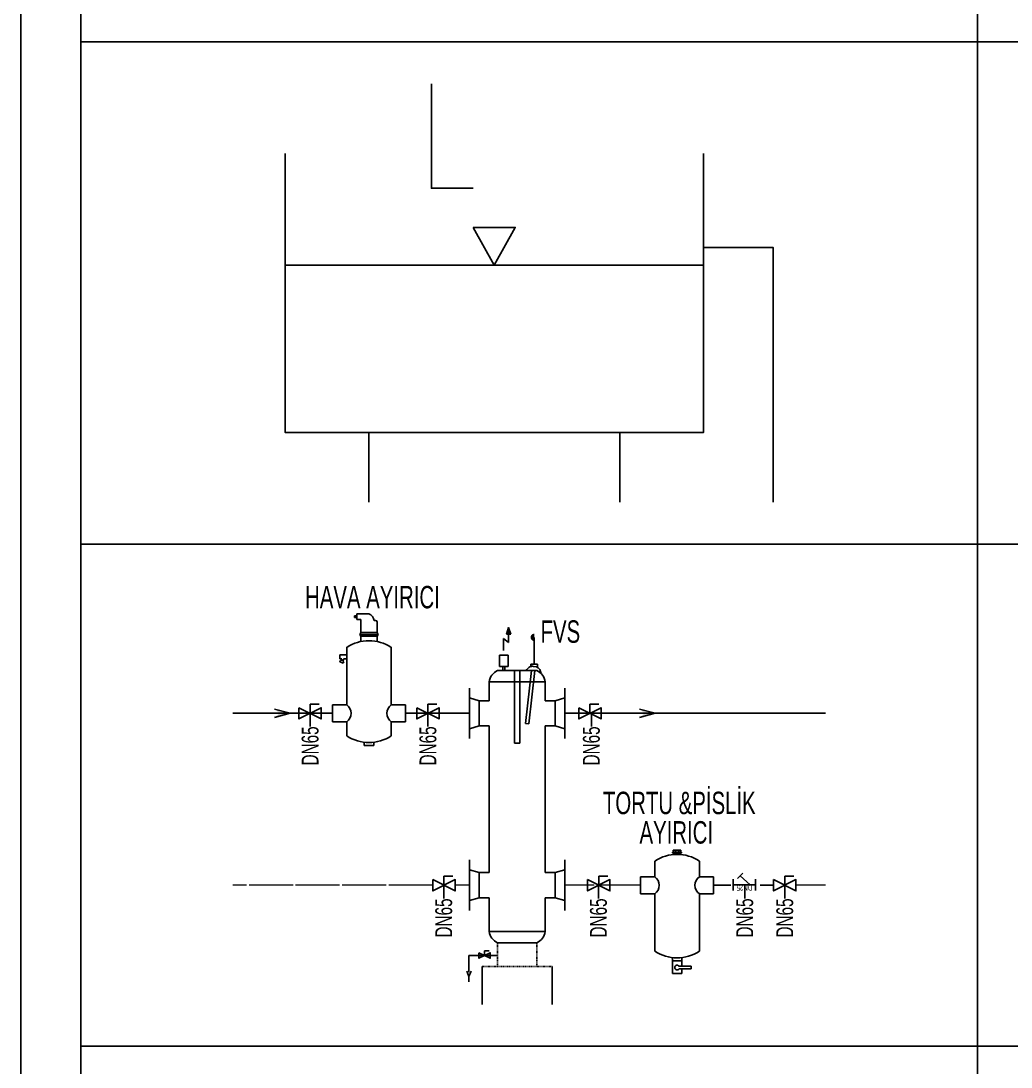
# Model space of a CAD drawing. Header units: centimetres. Extents: x 0 to 3740, y -4063 to 107.
# Drawn here: x 760 to 925.6, y -2355.5 to -2180.5 of the extents above; entities that cross this region are included whole.
import ezdxf
from ezdxf.enums import TextEntityAlignment as Align

# ---------------------------------------------------------------- set-up
doc = ezdxf.new("R2010")
doc.units = ezdxf.units.CM
doc.linetypes.add('HIDDEN', pattern=[0.375, 0.25, -0.125])
doc.linetypes.add('ISITMA DONUS HATTI', pattern=[1.66, 1.57, -0.02, -0.07])
for name, color, linetype in [('MTY-ISITMA-CAP', 41, 'Continuous'), ('MTY-ISITMA-GIDIS-BORU', 10, 'Continuous'), ('MTY-VANA', 1, 'Continuous'), ('ROTAS-ISITMA-SEMBOL', 1, 'Continuous'), ('ROTAS-LEJANT-CERCEVE', 7, 'Continuous')]:
    doc.layers.add(name, color=color, linetype=linetype)
doc.layers.add('MTY-ISITMA-DONUS-BORU', color=30, linetype='ISITMA DONUS HATTI', lineweight=0)
doc.styles.add('CAP', font='wturkce.SHX', dxfattribs={"width": 0.65})
doc.styles.add('MTYCAPLT', font='arial.ttf')
doc.styles.add('ROTAS', font='arial.ttf')

# ---------------------------------------------------------------- blocks, each defined once
blk = doc.blocks.new('ROTAS-GENLESME-ACIK')
for p, q in [((-30, 4), (30, 4)), ((-18, -20), (-18, -30)), ((18, -20), (18, -30))]:
    blk.add_line(p, q)
for points in [[(-9, 30), (-9, 15), (-3, 15)], [(-30, 20), (-30, -20), (30, -20), (30, 20)], [(30, 6.5), (40, 6.5), (40, -30)]]:
    blk.add_lwpolyline(points)
blk.add_lwpolyline([(-3, 9.4), (3, 9.4), (0, 4)], close=True)
at = {"style": 'ROTAS'}
blk.add_attdef('NO', text='', height=6, dxfattribs=at).set_placement((0, 32.5), align=Align.BOTTOM_CENTER)
blk = doc.blocks.new('MTY-KURESEL VANA6')
at = {"layer": 'MTY-VANA'}
for p, q in [((0, 0), (0, 8)), ((0, 8), (8, 8))]:
    blk.add_line(p, q, dxfattribs=at)
blk.add_lwpolyline([(-10, 5), (-10, -5), (10, 5), (10, -5), (-10, 5)], dxfattribs=at)
blk = doc.blocks.new('MTY-DENGE KABI ŞEMADA')
at = {"layer": 'MTY-VANA', "color": 252, "linetype": 'Continuous'}
for p, q in [((137.4, 207), (107.4, 207)), ((107.4, 167), (107.4, 207)), ((137.4, 167), (137.4, 207)), ((137.4, 167), (107.4, 167)), ((118.9, 167), (118.9, 152)), ((126, 167), (126, 152)), ((160, 152), (160, -106.7)), ((180, 152), (180, -106.7)), ((221, 152), (200, -36.4)), ((233.1, 152), (211.9, -37.7)), ((219.1, 175.3), (242.4, 175.3)), ((219.1, 167.1), (219.1, 175.3)), ((226.5, 167.4), (238.9, 166)), ((242.4, 164.1), (242.4, 175.3)), ((70, 112), (270, 112)), ((35, 45), (35, -45)), ((305, 45), (305, -45)), ((200, -36.4), (211.9, -37.7)), ((160, -106.7), (180, -106.7)), ((35, -568), (35, -658)), ((305, -568), (305, -658)), ((70, -778), (270, -778)), ((100, -863.5), (-2, -863.5))]:
    blk.add_line(p, q, dxfattribs=at)
at = {"layer": 'MTY-VANA', "color": 6, "linetype": 'Continuous'}
for p, q in [((100, 152), (240, 152)), ((70, 112), (70, 45)), ((270, 112), (270, 45)), ((0, 90), (0, -90)), ((340, 90), (340, -90)), ((35, 45), (0, 55)), ((35, 45), (70, 45)), ((305, 45), (270, 45)), ((305, 45), (340, 55)), ((35, -45), (0, -55)), ((35, -45), (70, -45)), ((70, -45), (70, -568)), ((270, -45), (270, -568)), ((305, -45), (270, -45)), ((305, -45), (340, -55)), ((0, -523), (0, -703)), ((35, -568), (0, -558)), ((305, -568), (340, -558)), ((340, -523), (340, -703)), ((35, -568), (70, -568)), ((305, -568), (270, -568)), ((35, -658), (0, -668)), ((35, -658), (70, -658)), ((70, -658), (70, -778)), ((305, -658), (270, -658)), ((270, -658), (270, -778)), ((305, -658), (340, -668)), ((100, -818), (240, -818))]:
    blk.add_line(p, q, dxfattribs=at)
at = {"layer": 'MTY-VANA', "color": 6, "linetype": 'HIDDEN', "ltscale": 0.2}
for p, q in [((100, -818), (100, -903)), ((240, -818), (240, -903)), ((45, -903), (295, -903))]:
    blk.add_line(p, q, dxfattribs=at)
at = {"layer": 'MTY-VANA', "color": 252, "linetype": 'ByBlock'}
for p, q in [((-2, -863.5), (-2, -923)), ((-1.9, -939), (-9.7, -919.6)), ((6.3, -919.8), (-1.9, -939)), ((-1.9, -939), (-1.9, -957))]:
    blk.add_line(p, q, dxfattribs=at)
at = {"layer": 'MTY-VANA', "color": 6, "linetype": 'Continuous'}
for centre, start, end in [((119.5, 106.2), 112.9945, 173.2657), ((220.5, 106.2), 6.7343, 67.0055), ((119.5, -772.2), 186.7343, 247.0055), ((220.5, -772.2), 292.9945, 353.2657)]:
    blk.add_arc(centre, 49.8, start, end, dxfattribs=at)
at = {"layer": 'MTY-VANA', "color": 252, "linetype": 'Continuous'}
for centre, radius, start, end in [((227.6, 140.9), 27.5, 117.2059, 156.154), ((224.1, 147.6), 20, 83.2202, 117.2059), ((227.6, 140.9), 27.5, 2.4261, 65.629)]:
    blk.add_arc(centre, radius, start, end, dxfattribs=at)
at = {"layer": 'MTY-VANA', "xscale": 2, "yscale": 2, "zscale": 2}
blk.add_blockref('MTY-KURESEL VANA6', (53.8, -863.5), dxfattribs=at)
blk = doc.blocks.new('MTY-HAVA AYIRICI')
at = {"layer": 'MTY-VANA', "color": 2, "linetype": 'Continuous'}
for p, q in [((134.6, 348), (139.8, 348)), ((134.6, 341.3), (134.6, 348)), ((134.6, 341.3), (139.8, 341.3)), ((139.8, 348), (143, 351.2)), ((139.8, 341.3), (143, 338.1)), ((143, 355), (186.6, 355)), ((143, 334.4), (143, 355)), ((157.8, 334.4), (143, 334.4)), ((157.8, 334.4), (157.8, 287.5)), ((205.2, 330.7), (210.3, 330.7)), ((215.5, 325.5), (215.5, 287.5)), ((157.8, 287.5), (154.1, 281.5)), ((219.1, 281.5), (154.1, 281.5)), ((157.8, 275.5), (154.1, 281.5)), ((215.5, 287.5), (157.8, 287.5)), ((215.5, 275.5), (157.8, 275.5)), ((157.8, 275.5), (157.8, 256.1)), ((215.5, 287.5), (219.1, 281.5)), ((215.5, 275.5), (219.1, 281.5)), ((215.5, 275.5), (215.5, 256.1)), ((107.1, 235.2), (107.1, 30.1)), ((266.1, 235.2), (266.1, 30.1)), ((107.1, 208.8), (82.1, 208.8)), ((82.1, 208.8), (82.1, 193.9)), ((90.4, 193.9), (82.1, 193.9)), ((82.5, 183.7), (84.3, 188.5)), ((84.3, 188.5), (87.9, 187.2)), ((87.9, 187.2), (90.4, 193.9)), ((93.3, 185.1), (96.7, 193.9)), ((107.1, 193.9), (96.7, 193.9)), ((95, 178.9), (82.5, 183.7)), ((93.3, 185.1), (96.9, 183.8)), ((95, 178.9), (96.9, 183.8)), ((107.1, 30.1), (56.6, 30.1)), ((56.6, 30.1), (56.6, -30.2)), ((266.1, 30.1), (316.6, 30.1)), ((316.6, 30.1), (316.6, -30.2)), ((107.1, -30.2), (56.6, -30.2)), ((107.1, -30.2), (107.1, -80.2)), ((266.1, -30.2), (316.6, -30.2)), ((266.1, -30.2), (266.1, -80.2)), ((169.8, -115), (169.8, -103.1)), ((203.5, -115), (203.5, -103.1)), ((203.5, -115), (169.8, -115))]:
    blk.add_line(p, q, dxfattribs=at)
for centre, radius, start, end in [((174.1, 326.2), 31.4, 8.2649, 66.5512), ((210.3, 325.5), 5.18, 0, 90), ((186.6, 114.4), 144.5, 56.634, 123.366), ((86.3, 0), 36.6, 304.6082, 55.3918), ((286.9, 0), 36.6, 124.6082, 235.3918), ((186.6, 40.5), 144.5, 236.634, 303.366)]:
    blk.add_arc(centre, radius, start, end, dxfattribs=at)
blk = doc.blocks.new('MTY-PISLIK TUTUCU5')
at = {"layer": 'MTY-VANA', "color": 1, "ltscale": 75}
for p, q in [((-6.05, 5.77), (-1.41, 10.47)), ((5.13, 0), (-3.72, 8.12))]:
    blk.add_line(p, q, dxfattribs=at)
at = {"layer": 'MTY-VANA'}
for p, q in [((-10, -5), (-10, 5)), ((-10, 0), (10, 0)), ((10, -5), (10, 5))]:
    blk.add_line(p, q, dxfattribs=at)
at = {"layer": 'MTY-VANA', "style": 'CAP', "width": 0.65}
blk.add_attdef('CAP', text='', height=5, rotation=180, dxfattribs=at).set_placement((0, 0), align=Align.CENTER)
blk = doc.blocks.new('MTY-TORTU &PİSLİK AYIRICI')
at = {"layer": 'MTY-VANA', "color": 7, "linetype": 'Continuous'}
for p, q in [((36.5, 29.38), (28.5, 29.38)), ((28.5, 28.75), (28.5, 29.38)), ((36.5, 28.75), (28.5, 28.75)), ((29, 31.25), (36, 31.25)), ((29, 29.38), (29, 31.25)), ((29, 28.75), (29, 27.33)), ((31.05, 29.38), (31.05, 31.25)), ((33.95, 29.38), (33.95, 31.25)), ((36, 29.38), (36, 31.25)), ((36, 28.75), (36, 27.33)), ((36.5, 28.75), (36.5, 29.38)), ((12.62, 21.54), (12.62, 7.54)), ((52.38, 21.54), (52.38, 7.54)), ((12.62, 7.54), (0, 7.54)), ((0, 7.54), (0, -7.54)), ((52.38, 7.54), (65, 7.54)), ((65, 7.54), (65, -7.54)), ((12.62, -7.54), (0, -7.54)), ((12.62, -7.54), (12.62, -58.81)), ((52.38, -7.54), (65, -7.54)), ((52.38, -7.54), (52.38, -58.81)), ((28.29, -64.52), (28.29, -78.8)), ((36.71, -64.52), (36.71, -72.2)), ((36.71, -67.5), (28.29, -67.5)), ((45.02, -72.2), (34.23, -72.2)), ((45.02, -72.2), (45.02, -74.63)), ((36.71, -78.8), (28.29, -78.8)), ((45.02, -74.63), (34.23, -74.63)), ((36.71, -74.63), (36.71, -78.8))]:
    blk.add_line(p, q, dxfattribs=at)
for centre, radius, start, end in [((32.5, -8.64), 36.14, 56.63402, 123.36598), ((7.42, 0), 9.16, 304.60815, 55.39185), ((57.58, 0), 9.16, 124.60815, 235.39185), ((32.5, -28.63), 36.14, 236.63402, 303.36598), ((32.5, -73.41), 2.12, 35.093, 324.907)]:
    blk.add_arc(centre, radius, start, end, dxfattribs=at)
blk = doc.blocks.new('MTY-DENGE KABI')
h = blk.add_hatch(color=252)
h.paths.add_polyline_path([(23.64, 336.91), (23.64, 330.03), (25.49, 330.03)])
h.paths.add_polyline_path([(23.64, 336.91), (21.8, 330.03), (23.64, 330.03)])
at = {"color": 252}
for p, q in [((23.64, 335.88), (21.8, 330.03)), ((23.64, 335.88), (25.49, 330.03)), ((23.64, 322.52), (23.64, 335.88)), ((21.8, 330.03), (25.49, 330.03)), ((19.18, 326.15), (23.64, 322.52)), ((19.18, 326.15), (19.18, 315.48))]:
    blk.add_line(p, q, dxfattribs=at)
for p, q in [((-185.14, 263.23), (-171.09, 259.47)), ((140.26, 263.23), (154.3, 259.47)), ((-185.14, 255.71), (-171.09, 259.47)), ((140.26, 255.71), (154.3, 259.47))]:
    blk.add_line(p, q)
for points in [[(-180.45, 259.47), (-171.09, 259.47), (-185.14, 263.23)], [(144.94, 259.47), (154.3, 259.47), (140.26, 263.23)], [(-180.45, 259.47), (-185.14, 255.71), (-171.09, 259.47)], [(144.94, 259.47), (140.26, 255.71), (154.3, 259.47)]]:
    blk.add_solid(points)
at = {"layer": 'MTY-ISITMA-CAP'}
for p, q in [((-153.33, 259.57), (-153.33, 247.81)), ((-48.33, 259.57), (-48.33, 247.81)), ((97.35, 259.57), (97.35, 247.81)), ((-34.23, 106.22), (-34.23, 94.46)), ((103.64, 106.22), (103.64, 94.46)), ((234.08, 106.22), (234.08, 94.46)), ((269.74, 106.22), (269.74, 94.46))]:
    blk.add_line(p, q, dxfattribs=at)
at = {"layer": 'MTY-ISITMA-DONUS-BORU', "ltscale": 25}
for p, q in [((-44.02, 106.22), (-222.16, 106.22)), ((-11.25, 106.22), (-24.02, 106.22)), ((141.26, 106.22), (73.75, 106.22)), ((305.97, 106.22), (279.74, 106.22))]:
    blk.add_line(p, q, dxfattribs=at)
at = {"layer": 'MTY-ISITMA-GIDIS-BORU', "ltscale": 25}
for p, q in [((-222.16, 259.47), (-133.33, 259.47)), ((-68.33, 259.47), (-11.25, 259.47)), ((73.75, 259.47, 0), (305.97, 259.47, 0))]:
    blk.add_line(p, q, dxfattribs=at)
at = {"layer": 'MTY-VANA'}
for p, q in [((46.44, 327.14), (46.44, 303.3)), ((0, 33.72), (0, 0)), ((62.5, 33.72), (62.5, 0))]:
    blk.add_line(p, q, dxfattribs=at)
at = {"layer": 'MTY-VANA', "ltscale": 25}
for p, q in [((221.82, 106.22), (206.26, 106.22)), ((259.74, 106.22), (247.93, 106.22))]:
    blk.add_line(p, q, dxfattribs=at)
at = {"layer": 'MTY-VANA', "const_width": 3.25}
blk.add_lwpolyline([(46.44, 328.76, 1), (46.44, 325.51, 1)], format="xyb", dxfattribs=at)
blk.add_blockref('MTY-TORTU &PİSLİK AYIRICI', (141.26, 106.22))
at = {"layer": 'MTY-VANA', "xscale": 0.25, "yscale": 0.25, "zscale": 0.25}
for name, p in [('MTY-HAVA AYIRICI', (-147.49, 259.47)), ('MTY-DENGE KABI ŞEMADA', (-11.25, 259.47))]:
    blk.add_blockref(name, p, dxfattribs=at)
at = {"layer": 'MTY-VANA', "color": 4}
for p in [(-153.33, 259.47), (-48.33, 259.47), (96.08, 259.47), (-34.02, 106.22), (103.95, 106.22), (269.74, 106.22)]:
    blk.add_blockref('MTY-KURESEL VANA6', p, dxfattribs=at)
blk.add_blockref('MTY-PISLIK TUTUCU5', (233.79, 106.49), dxfattribs=at).add_auto_attribs({'CAP': 'DN25'})
at = {"layer": 'MTY-ISITMA-CAP', "style": 'MTYCAPLT', "width": 0.65}
for p in [(-153.33, 247.81, 0), (-48.33, 247.81, 0), (97.35, 247.81, 0), (-34.23, 94.46, 0), (103.64, 94.46, 0), (234.08, 94.46, 0), (269.74, 94.46, 0)]:
    blk.add_text('DN65', height=15, rotation=90, dxfattribs=at).set_placement(p, align=Align.MIDDLE_RIGHT)
at = {"layer": 'MTY-VANA', "color": 2, "linetype": 'Continuous', "style": 'MTYCAPLT', "width": 0.65}
for s, p in [('HAVA AYIRICI', (-157.81, 353.02)), ('FVS', (52.08, 322.31)), ('TORTU &PİSLİK', (107.66, 169.57)), ('AYIRICI', (140.26, 143.33))]:
    blk.add_text(s, height=20, dxfattribs=at).set_placement(p)

msp = doc.modelspace()

# ---------------------------------------------------------------- linework, layer by layer
at = {"layer": 'ROTAS-LEJANT-CERCEVE'}
for points in [[(760, -2887.8), (1460, -2887.8), (1460, -80), (760, -80)], [(770, -2184.04), (920, -2184.04), (920, -2100.04), (770, -2100.04)], [(920, -2184.04), (1340, -2184.04), (1340, -2100.04), (920, -2100.04)], [(770, -2268.04), (920, -2268.04), (920, -2184.04), (770, -2184.04)], [(920, -2268.04), (1340, -2268.04), (1340, -2184.04), (920, -2184.04)], [(770, -2352.04), (920, -2352.04), (920, -2268.04), (770, -2268.04)], [(920, -2352.04), (1340, -2352.04), (1340, -2268.04), (920, -2268.04)], [(770, -2436.04), (920, -2436.04), (920, -2352.04), (770, -2352.04)], [(920, -2436.04), (1340, -2436.04), (1340, -2352.04), (920, -2352.04)]]:
    msp.add_lwpolyline(points, close=True, dxfattribs=at)

# ---------------------------------------------------------------- block references
at = {"layer": 'ROTAS-ISITMA-SEMBOL'}
for name, p, xscale, yscale in [('ROTAS-GENLESME-ACIK', (839.17, -2226.04), 1.1666666666666667, 1.1666666666666667), ('MTY-DENGE KABI', (837.14, -2345.04), 0.18765637627379525, 0.18765637627379525)]:
    msp.add_blockref(name, p, dxfattribs=dict(at, xscale=xscale, yscale=yscale))

doc.saveas('drawing.dxf')
